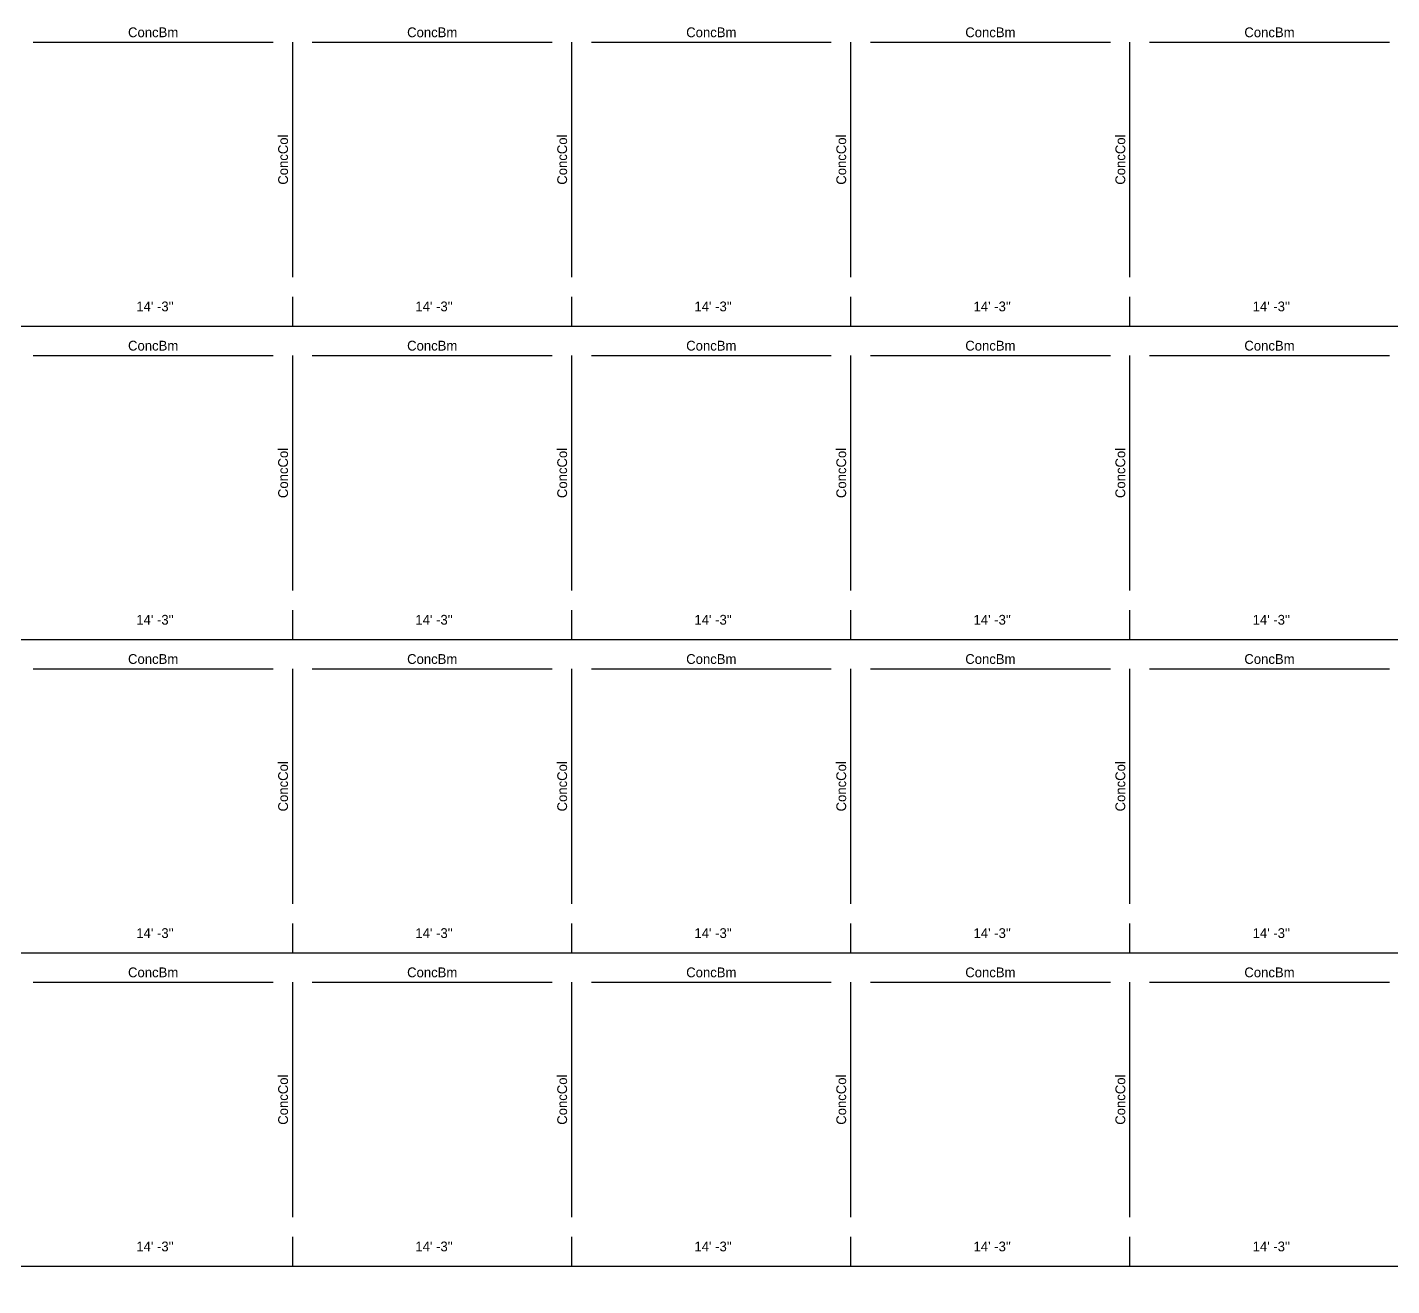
# Model space of a CAD drawing. Extents: x -38 to 2998, y -195 to 11529.
# Drawn here: x 753 to 1589, y -186 to 585 of the extents above; entities that cross this region are included whole.
import ezdxf
from ezdxf.enums import TextEntityAlignment as Align

# ---------------------------------------------------------------- set-up
doc = ezdxf.new("R2010")
doc.units = 0
doc.header["$MEASUREMENT"] = 0
doc.layers.get('0').update_dxf_attribs({"linetype": 'CONTINUOUS'})
for name, color, linetype in [('CENTERLINES', 7, 'CONTINUOUS'), ('DIMENSIONS', 4, 'CONTINUOUS'), ('TEXT', 5, 'CONTINUOUS')]:
    doc.layers.add(name, color=color, linetype=linetype)
doc.dimstyles.get("Standard").update_dxf_attribs({"dimtxt": 0.18, "dimasz": 0.18, "dimexe": 0.18, "dimexo": 0.0625, "dimgap": 0.09, "dimtad": 0, "dimtih": 1, "dimtoh": 1, "dimdec": 4, "dimzin": 0, "dimtxsty": 'STANDARD', "dimcen": 0.09, "dimazin": 3, "dimtfac": 1, "dimtdec": 4, "dimtofl": 0, "dimtmove": 0, "dimatfit": 3, "dimtolj": 1, "dimtzin": 0})

# ---------------------------------------------------------------- blocks, each defined once
blk = doc.blocks.new('*D524')
at = {"color": 1, "linetype": 'BYBLOCK'}
for points in [[(749.73, -169.23), (748.67, -170.29), (741.25, -177.71), (740.19, -178.77)], [(920.73, -169.23), (919.67, -170.29), (912.25, -177.71), (911.19, -178.77)]]:
    blk.add_solid(points, dxfattribs=at)
at = {"layer": 'DIMENSIONS', "color": 9, "linetype": 'BYBLOCK'}
for p, q in [((744.96, -174), (744.96, -156)), ((915.96, -174), (915.96, -156))]:
    blk.add_line(p, q, dxfattribs=at)
at = {"layer": 'DIMENSIONS', "color": 0, "linetype": 'BYBLOCK'}
blk.add_line((744.96, -174), (915.96, -174), dxfattribs=at)
at = {"layer": 'DIMENSIONS', "color": 0, "linetype": 'BYBLOCK', "insert": (830.46, -162), "char_height": 6, "attachment_point": 5}
blk.add_mtext("\\A1; 14' -3''", dxfattribs=at)
blk = doc.blocks.new('*D525')
at = {"color": 1, "linetype": 'BYBLOCK'}
for points in [[(920.73, -169.23), (919.67, -170.29), (912.25, -177.71), (911.19, -178.77)], [(1091.73, -169.23), (1090.67, -170.29), (1083.25, -177.71), (1082.19, -178.77)]]:
    blk.add_solid(points, dxfattribs=at)
at = {"layer": 'DIMENSIONS', "color": 9, "linetype": 'BYBLOCK'}
for p, q in [((915.96, -174), (915.96, -156)), ((1086.96, -174), (1086.96, -156))]:
    blk.add_line(p, q, dxfattribs=at)
at = {"layer": 'DIMENSIONS', "color": 0, "linetype": 'BYBLOCK'}
blk.add_line((915.96, -174), (1086.96, -174), dxfattribs=at)
at = {"layer": 'DIMENSIONS', "color": 0, "linetype": 'BYBLOCK', "insert": (1001.46, -162), "char_height": 6, "attachment_point": 5}
blk.add_mtext("\\A1; 14' -3''", dxfattribs=at)
blk = doc.blocks.new('*D526')
at = {"color": 1, "linetype": 'BYBLOCK'}
for points in [[(1091.73, -169.23), (1090.67, -170.29), (1083.25, -177.71), (1082.19, -178.77)], [(1262.73, -169.23), (1261.67, -170.29), (1254.25, -177.71), (1253.19, -178.77)]]:
    blk.add_solid(points, dxfattribs=at)
at = {"layer": 'DIMENSIONS', "color": 9, "linetype": 'BYBLOCK'}
for p, q in [((1086.96, -174), (1086.96, -156)), ((1257.96, -174), (1257.96, -156))]:
    blk.add_line(p, q, dxfattribs=at)
at = {"layer": 'DIMENSIONS', "color": 0, "linetype": 'BYBLOCK'}
blk.add_line((1086.96, -174), (1257.96, -174), dxfattribs=at)
at = {"layer": 'DIMENSIONS', "color": 0, "linetype": 'BYBLOCK', "insert": (1172.46, -162), "char_height": 6, "attachment_point": 5}
blk.add_mtext("\\A1; 14' -3''", dxfattribs=at)
blk = doc.blocks.new('*D527')
at = {"color": 1, "linetype": 'BYBLOCK'}
for points in [[(1262.73, -169.23), (1261.67, -170.29), (1254.25, -177.71), (1253.19, -178.77)], [(1433.73, -169.23), (1432.67, -170.29), (1425.25, -177.71), (1424.19, -178.77)]]:
    blk.add_solid(points, dxfattribs=at)
at = {"layer": 'DIMENSIONS', "color": 9, "linetype": 'BYBLOCK'}
for p, q in [((1257.96, -174), (1257.96, -156)), ((1428.96, -174), (1428.96, -156))]:
    blk.add_line(p, q, dxfattribs=at)
at = {"layer": 'DIMENSIONS', "color": 0, "linetype": 'BYBLOCK'}
blk.add_line((1257.96, -174), (1428.96, -174), dxfattribs=at)
at = {"layer": 'DIMENSIONS', "color": 0, "linetype": 'BYBLOCK', "insert": (1343.46, -162), "char_height": 6, "attachment_point": 5}
blk.add_mtext("\\A1; 14' -3''", dxfattribs=at)
blk = doc.blocks.new('*D528')
at = {"color": 1, "linetype": 'BYBLOCK'}
for points in [[(1433.73, -169.23), (1432.67, -170.29), (1425.25, -177.71), (1424.19, -178.77)], [(1604.73, -169.23), (1603.67, -170.29), (1596.25, -177.71), (1595.19, -178.77)]]:
    blk.add_solid(points, dxfattribs=at)
at = {"layer": 'DIMENSIONS', "color": 9, "linetype": 'BYBLOCK'}
for p, q in [((1428.96, -174), (1428.96, -156)), ((1599.96, -174), (1599.96, -156))]:
    blk.add_line(p, q, dxfattribs=at)
at = {"layer": 'DIMENSIONS', "color": 0, "linetype": 'BYBLOCK'}
blk.add_line((1428.96, -174), (1599.96, -174), dxfattribs=at)
at = {"layer": 'DIMENSIONS', "color": 0, "linetype": 'BYBLOCK', "insert": (1514.46, -162), "char_height": 6, "attachment_point": 5}
blk.add_mtext("\\A1; 14' -3''", dxfattribs=at)
blk = doc.blocks.new('*D545')
at = {"color": 1, "linetype": 'BYBLOCK'}
for points in [[(749.73, 22.77), (748.67, 21.71), (741.25, 14.29), (740.19, 13.23)], [(920.73, 22.77), (919.67, 21.71), (912.25, 14.29), (911.19, 13.23)]]:
    blk.add_solid(points, dxfattribs=at)
at = {"layer": 'DIMENSIONS', "color": 9, "linetype": 'BYBLOCK'}
for p, q in [((744.96, 18), (744.96, 36)), ((915.96, 18), (915.96, 36))]:
    blk.add_line(p, q, dxfattribs=at)
at = {"layer": 'DIMENSIONS', "color": 0, "linetype": 'BYBLOCK'}
blk.add_line((744.96, 18), (915.96, 18), dxfattribs=at)
at = {"layer": 'DIMENSIONS', "color": 0, "linetype": 'BYBLOCK', "insert": (830.46, 30), "char_height": 6, "attachment_point": 5}
blk.add_mtext("\\A1; 14' -3''", dxfattribs=at)
blk = doc.blocks.new('*D546')
at = {"color": 1, "linetype": 'BYBLOCK'}
for points in [[(920.73, 22.77), (919.67, 21.71), (912.25, 14.29), (911.19, 13.23)], [(1091.73, 22.77), (1090.67, 21.71), (1083.25, 14.29), (1082.19, 13.23)]]:
    blk.add_solid(points, dxfattribs=at)
at = {"layer": 'DIMENSIONS', "color": 9, "linetype": 'BYBLOCK'}
for p, q in [((915.96, 18), (915.96, 36)), ((1086.96, 18), (1086.96, 36))]:
    blk.add_line(p, q, dxfattribs=at)
at = {"layer": 'DIMENSIONS', "color": 0, "linetype": 'BYBLOCK'}
blk.add_line((915.96, 18), (1086.96, 18), dxfattribs=at)
at = {"layer": 'DIMENSIONS', "color": 0, "linetype": 'BYBLOCK', "insert": (1001.46, 30), "char_height": 6, "attachment_point": 5}
blk.add_mtext("\\A1; 14' -3''", dxfattribs=at)
blk = doc.blocks.new('*D547')
at = {"color": 1, "linetype": 'BYBLOCK'}
for points in [[(1091.73, 22.77), (1090.67, 21.71), (1083.25, 14.29), (1082.19, 13.23)], [(1262.73, 22.77), (1261.67, 21.71), (1254.25, 14.29), (1253.19, 13.23)]]:
    blk.add_solid(points, dxfattribs=at)
at = {"layer": 'DIMENSIONS', "color": 9, "linetype": 'BYBLOCK'}
for p, q in [((1086.96, 18), (1086.96, 36)), ((1257.96, 18), (1257.96, 36))]:
    blk.add_line(p, q, dxfattribs=at)
at = {"layer": 'DIMENSIONS', "color": 0, "linetype": 'BYBLOCK'}
blk.add_line((1086.96, 18), (1257.96, 18), dxfattribs=at)
at = {"layer": 'DIMENSIONS', "color": 0, "linetype": 'BYBLOCK', "insert": (1172.46, 30), "char_height": 6, "attachment_point": 5}
blk.add_mtext("\\A1; 14' -3''", dxfattribs=at)
blk = doc.blocks.new('*D548')
at = {"color": 1, "linetype": 'BYBLOCK'}
for points in [[(1262.73, 22.77), (1261.67, 21.71), (1254.25, 14.29), (1253.19, 13.23)], [(1433.73, 22.77), (1432.67, 21.71), (1425.25, 14.29), (1424.19, 13.23)]]:
    blk.add_solid(points, dxfattribs=at)
at = {"layer": 'DIMENSIONS', "color": 9, "linetype": 'BYBLOCK'}
for p, q in [((1257.96, 18), (1257.96, 36)), ((1428.96, 18), (1428.96, 36))]:
    blk.add_line(p, q, dxfattribs=at)
at = {"layer": 'DIMENSIONS', "color": 0, "linetype": 'BYBLOCK'}
blk.add_line((1257.96, 18), (1428.96, 18), dxfattribs=at)
at = {"layer": 'DIMENSIONS', "color": 0, "linetype": 'BYBLOCK', "insert": (1343.46, 30), "char_height": 6, "attachment_point": 5}
blk.add_mtext("\\A1; 14' -3''", dxfattribs=at)
blk = doc.blocks.new('*D549')
at = {"color": 1, "linetype": 'BYBLOCK'}
for points in [[(1433.73, 22.77), (1432.67, 21.71), (1425.25, 14.29), (1424.19, 13.23)], [(1604.73, 22.77), (1603.67, 21.71), (1596.25, 14.29), (1595.19, 13.23)]]:
    blk.add_solid(points, dxfattribs=at)
at = {"layer": 'DIMENSIONS', "color": 9, "linetype": 'BYBLOCK'}
for p, q in [((1428.96, 18), (1428.96, 36)), ((1599.96, 18), (1599.96, 36))]:
    blk.add_line(p, q, dxfattribs=at)
at = {"layer": 'DIMENSIONS', "color": 0, "linetype": 'BYBLOCK'}
blk.add_line((1428.96, 18), (1599.96, 18), dxfattribs=at)
at = {"layer": 'DIMENSIONS', "color": 0, "linetype": 'BYBLOCK', "insert": (1514.46, 30), "char_height": 6, "attachment_point": 5}
blk.add_mtext("\\A1; 14' -3''", dxfattribs=at)
blk = doc.blocks.new('*D566')
at = {"color": 1, "linetype": 'BYBLOCK'}
for points in [[(749.73, 214.77), (748.67, 213.71), (741.25, 206.29), (740.19, 205.23)], [(920.73, 214.77), (919.67, 213.71), (912.25, 206.29), (911.19, 205.23)]]:
    blk.add_solid(points, dxfattribs=at)
at = {"layer": 'DIMENSIONS', "color": 9, "linetype": 'BYBLOCK'}
for p, q in [((744.96, 210), (744.96, 228)), ((915.96, 210), (915.96, 228))]:
    blk.add_line(p, q, dxfattribs=at)
at = {"layer": 'DIMENSIONS', "color": 0, "linetype": 'BYBLOCK'}
blk.add_line((744.96, 210), (915.96, 210), dxfattribs=at)
at = {"layer": 'DIMENSIONS', "color": 0, "linetype": 'BYBLOCK', "insert": (830.46, 222), "char_height": 6, "attachment_point": 5}
blk.add_mtext("\\A1; 14' -3''", dxfattribs=at)
blk = doc.blocks.new('*D567')
at = {"color": 1, "linetype": 'BYBLOCK'}
for points in [[(920.73, 214.77), (919.67, 213.71), (912.25, 206.29), (911.19, 205.23)], [(1091.73, 214.77), (1090.67, 213.71), (1083.25, 206.29), (1082.19, 205.23)]]:
    blk.add_solid(points, dxfattribs=at)
at = {"layer": 'DIMENSIONS', "color": 9, "linetype": 'BYBLOCK'}
for p, q in [((915.96, 210), (915.96, 228)), ((1086.96, 210), (1086.96, 228))]:
    blk.add_line(p, q, dxfattribs=at)
at = {"layer": 'DIMENSIONS', "color": 0, "linetype": 'BYBLOCK'}
blk.add_line((915.96, 210), (1086.96, 210), dxfattribs=at)
at = {"layer": 'DIMENSIONS', "color": 0, "linetype": 'BYBLOCK', "insert": (1001.46, 222), "char_height": 6, "attachment_point": 5}
blk.add_mtext("\\A1; 14' -3''", dxfattribs=at)
blk = doc.blocks.new('*D568')
at = {"color": 1, "linetype": 'BYBLOCK'}
for points in [[(1091.73, 214.77), (1090.67, 213.71), (1083.25, 206.29), (1082.19, 205.23)], [(1262.73, 214.77), (1261.67, 213.71), (1254.25, 206.29), (1253.19, 205.23)]]:
    blk.add_solid(points, dxfattribs=at)
at = {"layer": 'DIMENSIONS', "color": 9, "linetype": 'BYBLOCK'}
for p, q in [((1086.96, 210), (1086.96, 228)), ((1257.96, 210), (1257.96, 228))]:
    blk.add_line(p, q, dxfattribs=at)
at = {"layer": 'DIMENSIONS', "color": 0, "linetype": 'BYBLOCK'}
blk.add_line((1086.96, 210), (1257.96, 210), dxfattribs=at)
at = {"layer": 'DIMENSIONS', "color": 0, "linetype": 'BYBLOCK', "insert": (1172.46, 222), "char_height": 6, "attachment_point": 5}
blk.add_mtext("\\A1; 14' -3''", dxfattribs=at)
blk = doc.blocks.new('*D569')
at = {"color": 1, "linetype": 'BYBLOCK'}
for points in [[(1262.73, 214.77), (1261.67, 213.71), (1254.25, 206.29), (1253.19, 205.23)], [(1433.73, 214.77), (1432.67, 213.71), (1425.25, 206.29), (1424.19, 205.23)]]:
    blk.add_solid(points, dxfattribs=at)
at = {"layer": 'DIMENSIONS', "color": 9, "linetype": 'BYBLOCK'}
for p, q in [((1257.96, 210), (1257.96, 228)), ((1428.96, 210), (1428.96, 228))]:
    blk.add_line(p, q, dxfattribs=at)
at = {"layer": 'DIMENSIONS', "color": 0, "linetype": 'BYBLOCK'}
blk.add_line((1257.96, 210), (1428.96, 210), dxfattribs=at)
at = {"layer": 'DIMENSIONS', "color": 0, "linetype": 'BYBLOCK', "insert": (1343.46, 222), "char_height": 6, "attachment_point": 5}
blk.add_mtext("\\A1; 14' -3''", dxfattribs=at)
blk = doc.blocks.new('*D570')
at = {"color": 1, "linetype": 'BYBLOCK'}
for points in [[(1433.73, 214.77), (1432.67, 213.71), (1425.25, 206.29), (1424.19, 205.23)], [(1604.73, 214.77), (1603.67, 213.71), (1596.25, 206.29), (1595.19, 205.23)]]:
    blk.add_solid(points, dxfattribs=at)
at = {"layer": 'DIMENSIONS', "color": 9, "linetype": 'BYBLOCK'}
for p, q in [((1428.96, 210), (1428.96, 228)), ((1599.96, 210), (1599.96, 228))]:
    blk.add_line(p, q, dxfattribs=at)
at = {"layer": 'DIMENSIONS', "color": 0, "linetype": 'BYBLOCK'}
blk.add_line((1428.96, 210), (1599.96, 210), dxfattribs=at)
at = {"layer": 'DIMENSIONS', "color": 0, "linetype": 'BYBLOCK', "insert": (1514.46, 222), "char_height": 6, "attachment_point": 5}
blk.add_mtext("\\A1; 14' -3''", dxfattribs=at)
blk = doc.blocks.new('*D587')
at = {"color": 1, "linetype": 'BYBLOCK'}
for points in [[(749.73, 406.77), (748.67, 405.71), (741.25, 398.29), (740.19, 397.23)], [(920.73, 406.77), (919.67, 405.71), (912.25, 398.29), (911.19, 397.23)]]:
    blk.add_solid(points, dxfattribs=at)
at = {"layer": 'DIMENSIONS', "color": 9, "linetype": 'BYBLOCK'}
for p, q in [((744.96, 402), (744.96, 420)), ((915.96, 402), (915.96, 420))]:
    blk.add_line(p, q, dxfattribs=at)
at = {"layer": 'DIMENSIONS', "color": 0, "linetype": 'BYBLOCK'}
blk.add_line((744.96, 402), (915.96, 402), dxfattribs=at)
at = {"layer": 'DIMENSIONS', "color": 0, "linetype": 'BYBLOCK', "insert": (830.46, 414), "char_height": 6, "attachment_point": 5}
blk.add_mtext("\\A1; 14' -3''", dxfattribs=at)
blk = doc.blocks.new('*D588')
at = {"color": 1, "linetype": 'BYBLOCK'}
for points in [[(920.73, 406.77), (919.67, 405.71), (912.25, 398.29), (911.19, 397.23)], [(1091.73, 406.77), (1090.67, 405.71), (1083.25, 398.29), (1082.19, 397.23)]]:
    blk.add_solid(points, dxfattribs=at)
at = {"layer": 'DIMENSIONS', "color": 9, "linetype": 'BYBLOCK'}
for p, q in [((915.96, 402), (915.96, 420)), ((1086.96, 402), (1086.96, 420))]:
    blk.add_line(p, q, dxfattribs=at)
at = {"layer": 'DIMENSIONS', "color": 0, "linetype": 'BYBLOCK'}
blk.add_line((915.96, 402), (1086.96, 402), dxfattribs=at)
at = {"layer": 'DIMENSIONS', "color": 0, "linetype": 'BYBLOCK', "insert": (1001.46, 414), "char_height": 6, "attachment_point": 5}
blk.add_mtext("\\A1; 14' -3''", dxfattribs=at)
blk = doc.blocks.new('*D589')
at = {"color": 1, "linetype": 'BYBLOCK'}
for points in [[(1091.73, 406.77), (1090.67, 405.71), (1083.25, 398.29), (1082.19, 397.23)], [(1262.73, 406.77), (1261.67, 405.71), (1254.25, 398.29), (1253.19, 397.23)]]:
    blk.add_solid(points, dxfattribs=at)
at = {"layer": 'DIMENSIONS', "color": 9, "linetype": 'BYBLOCK'}
for p, q in [((1086.96, 402), (1086.96, 420)), ((1257.96, 402), (1257.96, 420))]:
    blk.add_line(p, q, dxfattribs=at)
at = {"layer": 'DIMENSIONS', "color": 0, "linetype": 'BYBLOCK'}
blk.add_line((1086.96, 402), (1257.96, 402), dxfattribs=at)
at = {"layer": 'DIMENSIONS', "color": 0, "linetype": 'BYBLOCK', "insert": (1172.46, 414), "char_height": 6, "attachment_point": 5}
blk.add_mtext("\\A1; 14' -3''", dxfattribs=at)
blk = doc.blocks.new('*D590')
at = {"color": 1, "linetype": 'BYBLOCK'}
for points in [[(1262.73, 406.77), (1261.67, 405.71), (1254.25, 398.29), (1253.19, 397.23)], [(1433.73, 406.77), (1432.67, 405.71), (1425.25, 398.29), (1424.19, 397.23)]]:
    blk.add_solid(points, dxfattribs=at)
at = {"layer": 'DIMENSIONS', "color": 9, "linetype": 'BYBLOCK'}
for p, q in [((1257.96, 402), (1257.96, 420)), ((1428.96, 402), (1428.96, 420))]:
    blk.add_line(p, q, dxfattribs=at)
at = {"layer": 'DIMENSIONS', "color": 0, "linetype": 'BYBLOCK'}
blk.add_line((1257.96, 402), (1428.96, 402), dxfattribs=at)
at = {"layer": 'DIMENSIONS', "color": 0, "linetype": 'BYBLOCK', "insert": (1343.46, 414), "char_height": 6, "attachment_point": 5}
blk.add_mtext("\\A1; 14' -3''", dxfattribs=at)
blk = doc.blocks.new('*D591')
at = {"color": 1, "linetype": 'BYBLOCK'}
for points in [[(1433.73, 406.77), (1432.67, 405.71), (1425.25, 398.29), (1424.19, 397.23)], [(1604.73, 406.77), (1603.67, 405.71), (1596.25, 398.29), (1595.19, 397.23)]]:
    blk.add_solid(points, dxfattribs=at)
at = {"layer": 'DIMENSIONS', "color": 9, "linetype": 'BYBLOCK'}
for p, q in [((1428.96, 402), (1428.96, 420)), ((1599.96, 402), (1599.96, 420))]:
    blk.add_line(p, q, dxfattribs=at)
at = {"layer": 'DIMENSIONS', "color": 0, "linetype": 'BYBLOCK'}
blk.add_line((1428.96, 402), (1599.96, 402), dxfattribs=at)
at = {"layer": 'DIMENSIONS', "color": 0, "linetype": 'BYBLOCK', "insert": (1514.46, 414), "char_height": 6, "attachment_point": 5}
blk.add_mtext("\\A1; 14' -3''", dxfattribs=at)

msp = doc.modelspace()

# ---------------------------------------------------------------- linework, layer by layer
at = {"layer": 'CENTERLINES', "color": 0, "linetype": 'CONTINUOUS'}
for p, q in [((756.96, 576), (903.96, 576)), ((915.96, 432), (915.96, 576)), ((927.96, 576), (1074.96, 576)), ((1086.96, 432), (1086.96, 576)), ((1098.96, 576), (1245.96, 576)), ((1257.96, 432), (1257.96, 576)), ((1269.96, 576), (1416.96, 576)), ((1428.96, 432), (1428.96, 576)), ((1440.96, 576), (1587.96, 576)), ((756.96, 384), (903.96, 384)), ((915.96, 240), (915.96, 384)), ((927.96, 384), (1074.96, 384)), ((1086.96, 240), (1086.96, 384)), ((1098.96, 384), (1245.96, 384)), ((1257.96, 240), (1257.96, 384)), ((1269.96, 384), (1416.96, 384)), ((1428.96, 240), (1428.96, 384)), ((1440.96, 384), (1587.96, 384)), ((756.96, 192), (903.96, 192)), ((915.96, 48), (915.96, 192)), ((927.96, 192), (1074.96, 192)), ((1086.96, 48), (1086.96, 192)), ((1098.96, 192), (1245.96, 192)), ((1257.96, 48), (1257.96, 192)), ((1269.96, 192), (1416.96, 192)), ((1428.96, 48), (1428.96, 192)), ((1440.96, 192), (1587.96, 192)), ((756.96, 0), (903.96, 0)), ((915.96, -144), (915.96, 0)), ((927.96, 0), (1074.96, 0)), ((1086.96, -144), (1086.96, 0)), ((1098.96, 0), (1245.96, 0)), ((1257.96, -144), (1257.96, 0)), ((1269.96, 0), (1416.96, 0)), ((1428.96, -144), (1428.96, 0)), ((1440.96, 0), (1587.96, 0))]:
    msp.add_line(p, q, dxfattribs=at)

# ---------------------------------------------------------------- texts
at = {"layer": 'TEXT', "color": 0}
for p in [(830.46, 582), (1001.46, 582), (1172.46, 582), (1343.46, 582), (1514.46, 582), (830.46, 390), (1001.46, 390), (1172.46, 390), (1343.46, 390), (1514.46, 390), (830.46, 198), (1001.46, 198), (1172.46, 198), (1343.46, 198), (1514.46, 198), (830.46, 6), (1001.46, 6), (1172.46, 6), (1343.46, 6), (1514.46, 6)]:
    msp.add_text('ConcBm', height=6, dxfattribs=at).set_placement(p, align=Align.MIDDLE)
for p in [(909.96, 504), (1080.96, 504), (1251.96, 504), (1422.96, 504), (909.96, 312), (1080.96, 312), (1251.96, 312), (1422.96, 312), (909.96, 120), (1080.96, 120), (1251.96, 120), (1422.96, 120), (909.96, -72), (1080.96, -72), (1251.96, -72), (1422.96, -72)]:
    msp.add_text('ConcCol', height=6, rotation=90, dxfattribs=at).set_placement(p, align=Align.MIDDLE)

# ---------------------------------------------------------------- dimensions: what is measured, and where the dimension line sits
at = {"layer": 'DIMENSIONS'}
for base, p1, p2, picture, middle in [((915.96, 402), (744.96, 390), (915.96, 390), '*D587', (830.46, 390)), ((1086.96, 402), (915.96, 390), (1086.96, 390), '*D588', (1001.46, 390)), ((1257.96, 402), (1086.96, 390), (1257.96, 390), '*D589', (1172.46, 390)), ((1428.96, 402), (1257.96, 390), (1428.96, 390), '*D590', (1343.46, 390)), ((1599.96, 402), (1428.96, 390), (1599.96, 390), '*D591', (1514.46, 390)), ((915.96, 210), (744.96, 198), (915.96, 198), '*D566', (830.46, 198)), ((1086.96, 210), (915.96, 198), (1086.96, 198), '*D567', (1001.46, 198)), ((1257.96, 210), (1086.96, 198), (1257.96, 198), '*D568', (1172.46, 198)), ((1428.96, 210), (1257.96, 198), (1428.96, 198), '*D569', (1343.46, 198)), ((1599.96, 210), (1428.96, 198), (1599.96, 198), '*D570', (1514.46, 198)), ((915.96, 18), (744.96, 6), (915.96, 6), '*D545', (830.46, 6)), ((1086.96, 18), (915.96, 6), (1086.96, 6), '*D546', (1001.46, 6)), ((1257.96, 18), (1086.96, 6), (1257.96, 6), '*D547', (1172.46, 6)), ((1428.96, 18), (1257.96, 6), (1428.96, 6), '*D548', (1343.46, 6)), ((1599.96, 18), (1428.96, 6), (1599.96, 6), '*D549', (1514.46, 6)), ((915.96, -174), (744.96, -186), (915.96, -186), '*D524', (830.46, -186)), ((1086.96, -174), (915.96, -186), (1086.96, -186), '*D525', (1001.46, -186)), ((1257.96, -174), (1086.96, -186), (1257.96, -186), '*D526', (1172.46, -186)), ((1428.96, -174), (1257.96, -186), (1428.96, -186), '*D527', (1343.46, -186)), ((1599.96, -174), (1428.96, -186), (1599.96, -186), '*D528', (1514.46, -186))]:
    dim = msp.add_linear_dim(base=base, p1=p1, p2=p2, dimstyle='STANDARD', dxfattribs=at)
    dim.commit()
    dim.dimension.update_dxf_attribs({"geometry": picture, "text_midpoint": middle})

doc.saveas('drawing.dxf')
